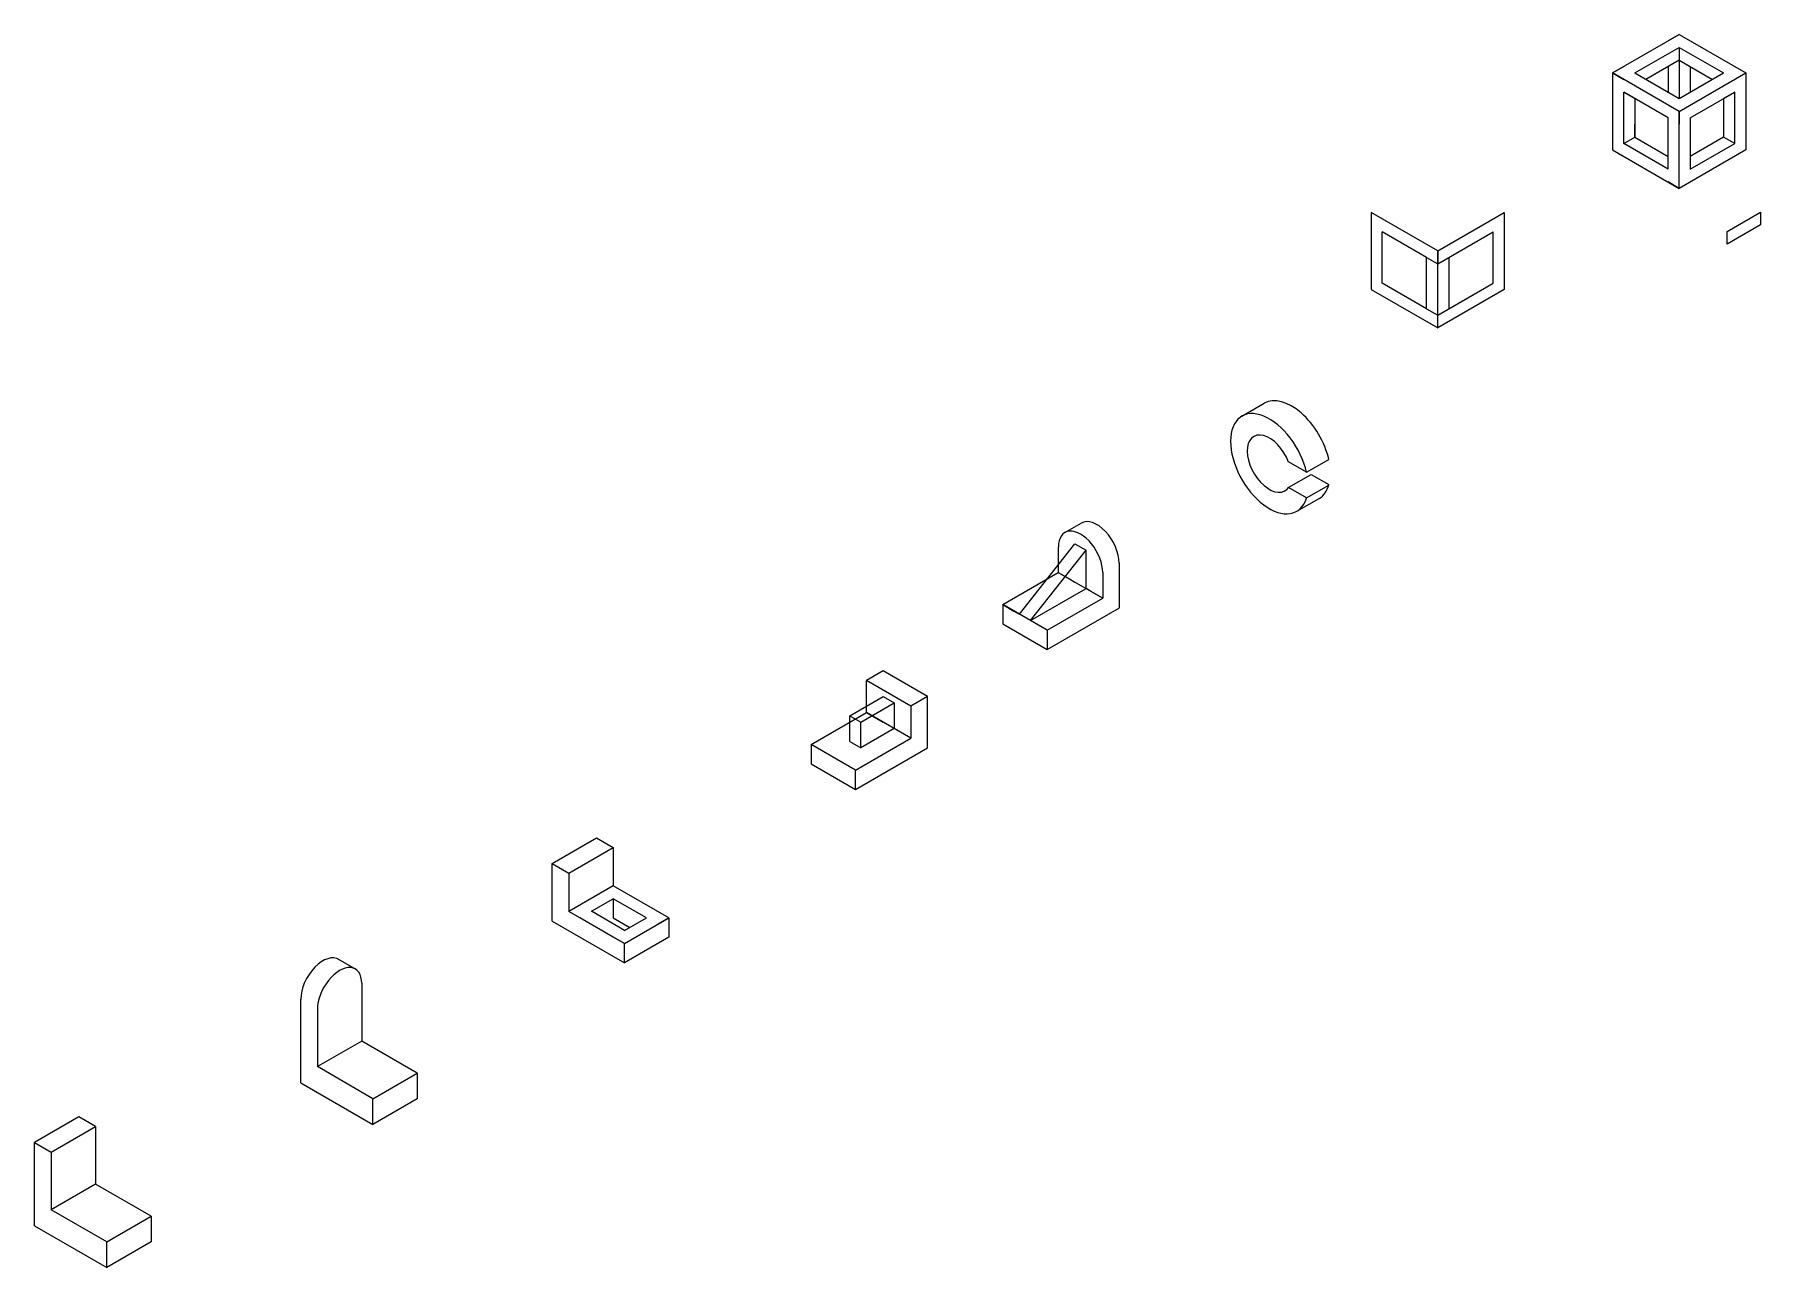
# Model space of a CAD drawing. Header units: millimetres. Extents: x 22 to 1368, y -28 to 934.
import ezdxf

# ---------------------------------------------------------------- set-up
doc = ezdxf.new("R2010")
doc.units = ezdxf.units.MM
doc.header["$MEASUREMENT"] = 0

msp = doc.modelspace()

# ---------------------------------------------------------------- linework, layer by layer
at = {"lineweight": 25}
for p, q in [((1252.8, 903.7), (1304.8, 933.7)), ((1304.8, 933.7), (1296.1, 928.7)), ((1304.8, 933.7), (1356.7, 903.7)), ((1270.1, 903.7), (1304.8, 923.7)), ((1304.8, 923.7), (1339.4, 903.7)), ((1304.8, 923.7), (1304.8, 913.7)), ((1252.8, 903.7), (1261.5, 908.7)), ((1304.8, 873.7), (1252.8, 903.7)), ((1252.8, 903.7), (1252.8, 843.7)), ((1252.8, 903.7), (1261.5, 898.7)), ((1270.1, 903.7), (1304.8, 883.7)), ((1304.8, 913.7), (1278.8, 898.7)), ((1304.8, 913.7), (1296.1, 908.7)), ((1296.1, 908.7), (1296.1, 888.7)), ((1304.8, 913.7), (1330.8, 898.7)), ((1304.8, 913.7), (1313.4, 908.7)), ((1304.8, 913.7), (1304.8, 883.7)), ((1304.8, 873.7), (1356.7, 903.7)), ((1304.8, 883.7), (1339.4, 903.7)), ((1313.4, 908.7), (1313.4, 888.7)), ((1356.7, 903.7), (1356.7, 843.7)), ((1261.5, 848.7), (1261.5, 888.7)), ((1296.1, 868.7), (1261.5, 888.7)), ((1261.5, 888.7), (1270.1, 883.7)), ((1270.1, 883.7), (1270.1, 853.7)), ((1304.8, 873.7), (1296.1, 878.7)), ((1313.4, 868.7), (1348.1, 888.7)), ((1348.1, 888.7), (1339.4, 883.7)), ((1339.4, 883.7), (1339.4, 853.7)), ((1348.1, 848.7), (1348.1, 888.7)), ((1270.1, 853.7), (1270.1, 863.7)), ((1296.1, 828.7), (1296.1, 868.7)), ((1304.8, 813.7), (1304.8, 873.7)), ((1304.8, 873.7), (1304.8, 863.7)), ((1313.4, 868.7), (1313.4, 828.7)), ((1261.5, 848.7), (1270.1, 853.7)), ((1296.1, 828.7), (1261.5, 848.7)), ((1270.1, 853.7), (1296.1, 838.7)), ((1339.4, 853.7), (1313.4, 838.7)), ((1313.4, 828.7), (1348.1, 848.7)), ((1313.4, 828.7), (1348.1, 848.7)), ((1348.1, 848.7), (1339.4, 853.7)), ((1252.8, 843.7), (1304.8, 813.7)), ((1252.8, 843.7), (1261.5, 838.7)), ((1356.7, 843.7), (1304.8, 813.7)), ((1304.8, 813.7), (1304.8, 823.7)), ((1304.8, 813.7), (1296.1, 818.7)), ((1116.4, 764.9), (1064.4, 794.9)), ((1064.4, 794.9), (1064.4, 734.9)), ((1116.4, 764.9), (1168.3, 794.9)), ((1168.3, 794.9), (1168.3, 734.9)), ((1073.1, 739.9), (1073.1, 779.9)), ((1107.7, 759.9), (1073.1, 779.9)), ((1116.4, 754.9), (1159.7, 779.9)), ((1159.7, 739.9), (1159.7, 779.9)), ((1107.7, 719.9), (1107.7, 759.9)), ((1107.7, 759.9), (1116.4, 754.9)), ((1116.4, 704.9), (1116.4, 764.9)), ((1116.4, 764.9), (1116.4, 754.9)), ((1116.4, 754.9), (1125, 759.9)), ((1125, 759.9), (1125, 719.9)), ((1064.4, 734.9), (1116.4, 704.9)), ((1064.4, 734.9), (1073.1, 729.9)), ((1107.7, 719.9), (1073.1, 739.9)), ((1116.4, 714.9), (1159.7, 739.9)), ((1168.3, 734.9), (1116.4, 704.9)), ((1125, 719.9), (1159.7, 739.9)), ((1107.7, 719.9), (1116.4, 714.9)), ((1116.4, 704.9), (1116.4, 714.9)), ((1116.4, 704.9), (1107.7, 709.9)), ((963.6, 636.2), (980.9, 646.2)), ((956, 605.8), (955.8, 605.9)), ((1014.1, 592.3), (1000, 600.4)), ((1014.1, 592.3), (1031.4, 602.3)), ((1014.1, 572.3), (1000, 580.4)), ((1000.3, 580.7), (1017.6, 590.7)), ((1014.1, 572.3), (1031.4, 582.3)), ((1017.6, 590.7), (1031.5, 582.7)), ((1006.5, 561.9), (1023.8, 571.9)), ((790, 481.6), (833.3, 536.6)), ((798.7, 476.6), (842, 531.6)), ((833.3, 536.6), (842, 531.6)), ((842, 501.6), (842, 531.6)), ((798.7, 476.6), (842, 501.6)), ((683.7, 437.4), (670.8, 429.9)), ((718.4, 417.4), (683.7, 437.4)), ((705.4, 409.9), (670.8, 429.9)), ((670.8, 404.9), (670.8, 429.9)), ((627.5, 379.9), (670.8, 404.9)), ((705.4, 384.9), (670.8, 404.9)), ((718.4, 417.4), (705.4, 409.9)), ((705.4, 409.9), (705.4, 389.9)), ((718.4, 377.4), (718.4, 417.4)), ((662.1, 359.9), (627.5, 379.9)), ((627.5, 379.9), (627.5, 364.9)), ((662.1, 359.9), (705.4, 384.9)), ((662.1, 344.9), (718.4, 377.4)), ((705.4, 389.9), (705.4, 384.9)), ((627.5, 364.9), (662.1, 344.9)), ((662.1, 344.9), (662.1, 359.9)), ((425.5, 287.3), (460.1, 307.3)), ((438.5, 279.8), (473.1, 299.8)), ((460.1, 307.3), (473.1, 299.8)), ((473.1, 299.8), (473.1, 269.8)), ((425.5, 242.3), (425.5, 287.3)), ((425.5, 287.3), (438.5, 279.8)), ((438.5, 279.8), (438.5, 249.8)), ((473.1, 269.8), (438.5, 249.8)), ((516.4, 244.8), (473.1, 269.8)), ((456.1, 250), (473.1, 259.8)), ((499.1, 244.8), (473.1, 259.8)), ((473.1, 259.8), (473.1, 244.8)), ((481.8, 224.8), (438.5, 249.8)), ((473.1, 229.8), (447.1, 244.8)), ((481.8, 234.9), (456.1, 250)), ((473.1, 244.8), (486.1, 237.3)), ((481.8, 224.8), (516.4, 244.8)), ((481.8, 234.9), (499.1, 244.8)), ((516.4, 244.8), (507.8, 239.8)), ((516.4, 244.8), (516.4, 229.8)), ((425.5, 242.3), (481.8, 209.8)), ((481.8, 224.8), (473.1, 229.8)), ((516.4, 229.8), (481.8, 209.8)), ((481.8, 224.8), (490.4, 229.8)), ((481.8, 209.8), (481.8, 224.8)), ((258.3, 212.8), (271.8, 205)), ((276.9, 193.8), (276.9, 148.8)), ((229.3, 178.2), (229.3, 181.3)), ((229.3, 161.3), (229.3, 178.2)), ((242.3, 173.8), (242.3, 128.8)), ((229.3, 116.3), (229.3, 161.3)), ((276.9, 148.8), (242.3, 128.8)), ((320.2, 123.8), (276.9, 148.8)), ((285.6, 103.8), (242.3, 128.8)), ((285.6, 103.8), (320.2, 123.8)), ((320.2, 123.8), (320.2, 103.8)), ((229.3, 116.3), (285.6, 83.8)), ((285.6, 83.8), (285.6, 103.8)), ((320.2, 103.8), (285.6, 83.8)), ((56.2, 89.7), (21.6, 69.7)), ((34.6, 62.2), (69.2, 82.2)), ((69.2, 82.2), (56.2, 89.7)), ((69.2, 82.2), (69.2, 37.2)), ((21.6, 4.7), (21.6, 69.7)), ((21.6, 69.7), (34.6, 62.2)), ((34.6, 62.2), (34.6, 17.2)), ((69.2, 37.2), (34.6, 17.2)), ((112.5, 12.2), (69.2, 37.2)), ((77.9, -7.8), (34.6, 17.2)), ((21.6, 4.7), (77.9, -27.8)), ((77.9, -7.8), (112.5, 12.2)), ((112.5, 12.2), (112.5, -7.8)), ((77.9, -27.8), (77.9, -7.8)), ((112.5, -7.8), (77.9, -27.8))]:
    msp.add_line(p, q, dxfattribs=at)
at = {"color": 7, "lineweight": 25, "true_color": 0xffffff}
for p, q in [((1342.2, 780.2), (1368.2, 795.2)), ((1368.2, 795.2), (1368.2, 785.2)), ((1368.2, 785.2), (1342.2, 770.2)), ((1342.2, 770.2), (1342.2, 780.2)), ((825.4, 545.3), (838.2, 552.7)), ((820.3, 534.1), (820.3, 514.1)), ((777, 489.1), (820.3, 514.1)), ((820.3, 514.1), (855, 494.1)), ((855, 514.1), (855, 494.1)), ((868, 521.6), (867.8, 521.5)), ((868, 486.6), (868, 521.6)), ((855, 494.1), (837.7, 504.1)), ((811.7, 469.1), (777, 489.1)), ((777, 489.1), (777, 474.1)), ((811.7, 469.1), (855, 494.1)), ((811.7, 454.1), (868, 486.6)), ((777, 474.1), (811.7, 454.1)), ((811.7, 469.1), (811.7, 454.1)), ((657.7, 402.4), (683.7, 417.4)), ((666.4, 397.4), (692.4, 412.4)), ((666.4, 397.4), (683.7, 407.4)), ((683.7, 417.4), (692.4, 412.4)), ((692.4, 412.4), (692.4, 396.2)), ((657.7, 392.4), (657.7, 402.4)), ((657.7, 402.4), (666.4, 397.4)), ((657.7, 382.4), (657.7, 392.4)), ((666.4, 387.4), (666.4, 397.4)), ((692.4, 392.4), (666.4, 377.4)), ((692.4, 402.4), (692.4, 402.4)), ((692.4, 402.4), (692.4, 392.4)), ((692.4, 402.4), (692.4, 402.4)), ((657.8, 382.4), (666.4, 377.4)), ((666.4, 377.4), (666.4, 387.4)), ((666.4, 387.4), (666.4, 387.4))]:
    msp.add_line(p, q, dxfattribs=at)
at = {"color": 240, "lineweight": 25, "true_color": 0xed1f24}
for p, q in [((820.3, 514.1), (829, 509.1)), ((829, 509.1), (833.3, 506.6)), ((846.3, 499.1), (842, 501.6)), ((855, 494.1), (846.3, 499.1)), ((777, 489.1), (785.7, 484.1)), ((785.7, 484.1), (790, 481.6)), ((803, 474.1), (798.7, 476.6)), ((811.7, 469.1), (803, 474.1)), ((670.8, 404.9), (683.7, 397.4)), ((705.4, 384.9), (692.4, 392.4))]:
    msp.add_line(p, q, dxfattribs=at)
at = {"lineweight": 25}
for centre, major_axis, start_param, end_param in [((1002.4, 609), (21.4, -37.1), 7.358335, 9.424778), ((985, 599), (21.4, -37.1), 1.07515, 6.778832), ((985, 599), (12.2, -21.2), 1.308997, 6.571358), ((1002.4, 609), (21.4, -37.1), 6.283185, 6.792526), ((246.6, 191.3), (-12.2, -21.2), 3.101243, 5.497787), ((259.6, 183.8), (-12.2, -21.2), 2.356194, 5.497787)]:
    msp.add_ellipse(centre, major_axis=major_axis, ratio=0.57735, start_param=start_param, end_param=end_param, dxfattribs=at)
at = {"color": 7, "lineweight": 25, "true_color": 0xffffff}
for centre, end_param in [((850.5, 531.5), 3.141593), ((837.7, 524.1), 3.926991)]:
    msp.add_ellipse(centre, major_axis=(12.2, -21.2), ratio=0.57735, start_param=0.785398, end_param=end_param, dxfattribs=at)

doc.saveas('drawing.dxf')
